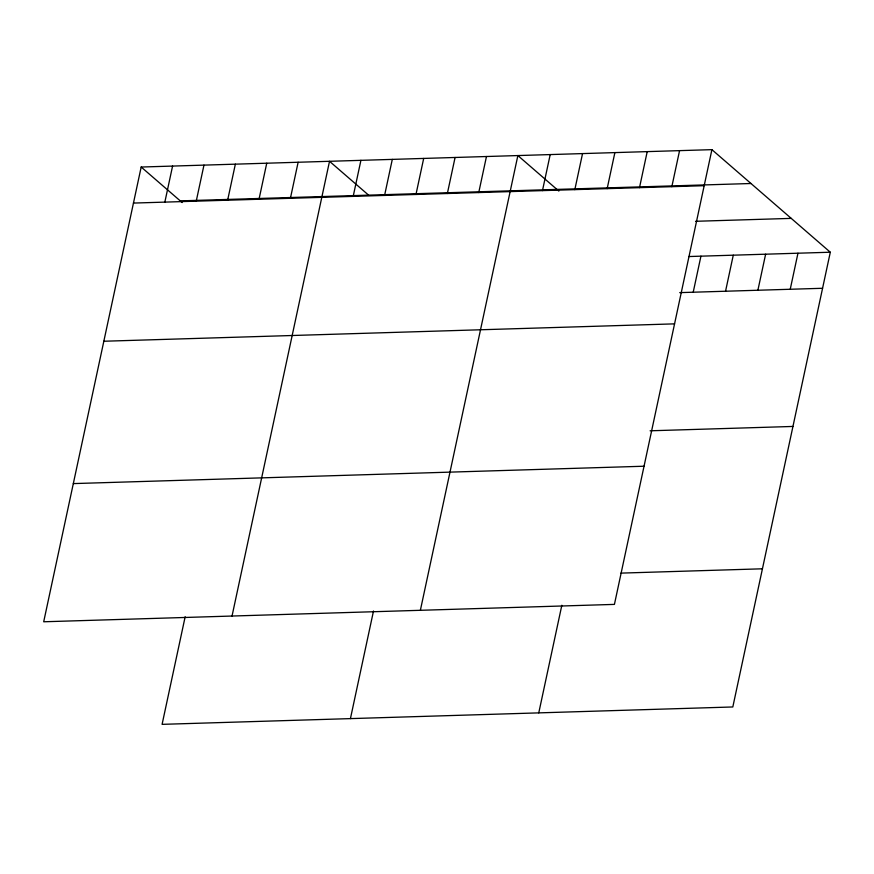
<?xml version="1.0" encoding="UTF-8"?>
<svg xmlns="http://www.w3.org/2000/svg" width="874" height="874" viewBox="0 0 874 874"><rect width="100%" height="100%" fill="white"/><g stroke="black" fill="none" stroke-linecap="round" stroke-linejoin="round"><path stroke-width="1.31" d="M141.184 167.032L43.7 621.775L614.422 604.393L711.906 149.651L141.184 167.032L182.174 202.539M164.847 202.113L172.582 166.071M196.235 201.162L203.97 165.12M227.633 200.201L235.357 164.159M259.021 199.25L266.745 163.209M185.168 616.738L162.094 724.349L732.816 706.968L830.3 252.225L711.906 149.651M290.408 198.289L298.132 162.247M232.036 616.039L329.52 161.297L368.599 195.142M353.183 196.377L360.918 160.335M384.582 195.426L392.306 159.385M415.969 194.465L423.693 158.423M447.357 193.515L455.081 157.473M350.43 718.614L373.504 611.002M478.744 192.553L486.468 156.512M420.372 610.303L517.867 155.561L558.847 191.067M542.47 190.619L550.205 154.578M574.819 189.636L582.543 153.595M607.157 188.642L614.881 152.6M639.495 187.659L647.219 151.617M538.766 712.878L561.84 605.267M671.833 186.675L679.568 150.634M693.213 292.211L700.937 256.169M725.551 291.228L733.275 255.186M757.889 290.244L765.624 254.203M790.238 289.261L797.962 253.22M180.263 200.878L750.974 183.507M133.46 203.074L704.182 185.692M695.551 221.297L791.232 218.38M688.81 256.541L830.3 252.225M679.732 292.626L822.576 288.278M103.842 341.242L674.553 323.861M650.114 430.795L792.947 426.446M73.318 483.595L644.04 466.224M620.944 573.115L762.434 568.799"/></g></svg>
